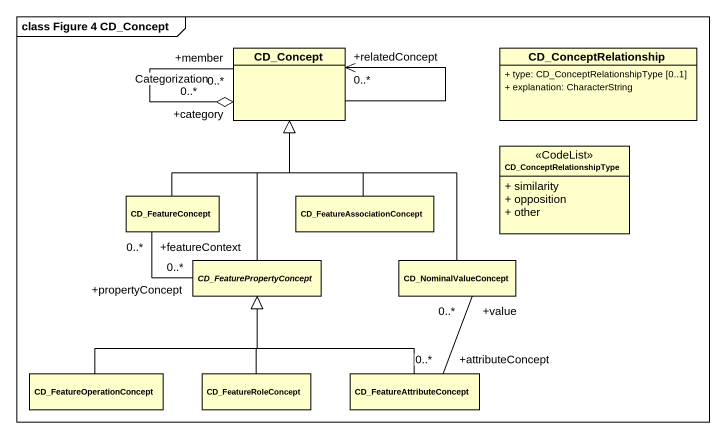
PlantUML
@startuml
mainframe class Figure 4 CD_Concept
hide circle
hide empty members
skinparam classAttributeIconSize 0
class CD_Concept
class CD_ConceptRelationship {
  + type: CD_ConceptRelationshipType [0..1]
  + explanation: CharacterString
}
class CD_ConceptRelationshipType <<CodeList>> {
  + similarity
  + opposition
  + other
}
class CD_FeatureConcept
class CD_FeatureAssociationConcept
abstract class CD_FeaturePropertyConcept
class CD_NominalValueConcept
class CD_FeatureOperationConcept
class CD_FeatureRoleConcept
class CD_FeatureAttributeConcept
CD_Concept --> "+relatedConcept\n0..*" CD_Concept
CD_Concept "+member\n0..*" --o "+category\n0..*" CD_Concept : Categorization
CD_FeatureConcept -up-|> CD_Concept
CD_FeatureConcept "+featureContext\n0..*" -- "+propertyConcept\n0..*" CD_FeaturePropertyConcept
CD_FeatureAssociationConcept -up-|> CD_Concept
CD_FeaturePropertyConcept -up-|> CD_Concept
CD_NominalValueConcept -up-|> CD_Concept
CD_NominalValueConcept "+value\n0..*" -- "+attributeConcept\n0..*" CD_FeatureAttributeConcept
CD_FeatureOperationConcept -up-|> CD_FeaturePropertyConcept
CD_FeatureRoleConcept -up-|> CD_FeaturePropertyConcept
CD_FeatureAttributeConcept -up-|> CD_FeaturePropertyConcept
@enduml
